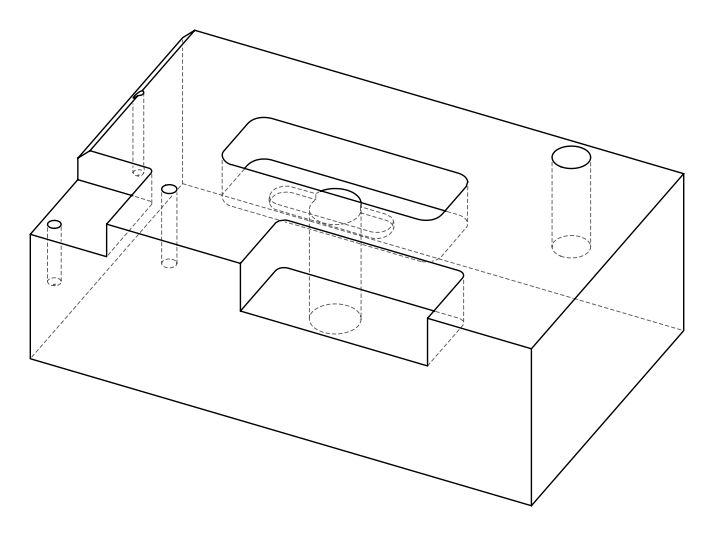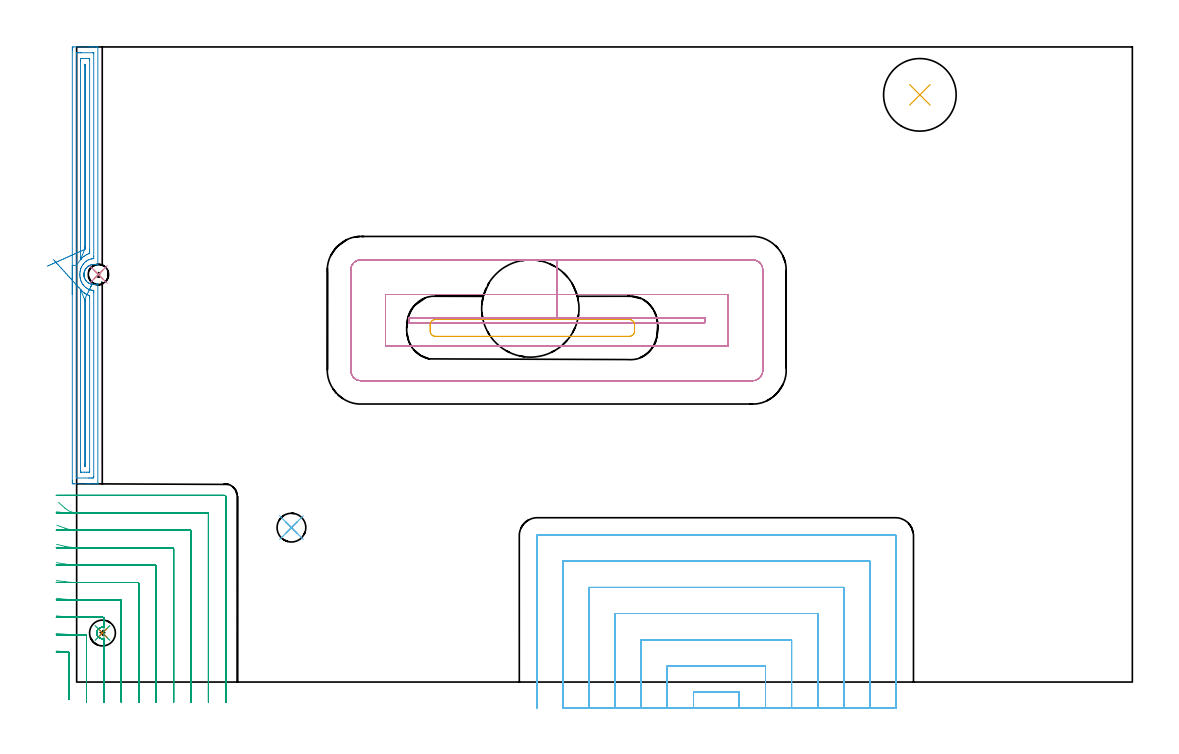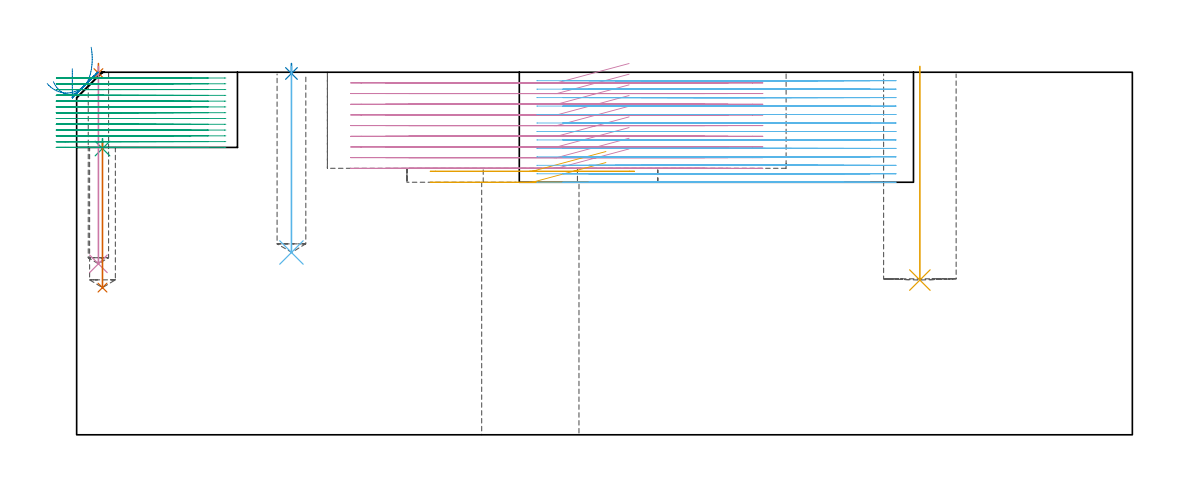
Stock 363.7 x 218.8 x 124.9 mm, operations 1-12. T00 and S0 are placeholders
(PLAN: 13 operations, 9 tool changes, 96.1 min)
(1 SPOT_DRILL | STEP1POCKET | NXT0321_9005460120000 | 0.03 min | 0 mm3)
(2 SPOT_DRILL_1 | STEP1POCKET_2 | NXT0321_9005460120000 | 0.03 min | 1 mm3)
(3 SPOT_DRILL_2 | STEP1POCKET_3 | NXT0321_9005460120000 | 0.03 min | 2809 mm3)
(4 DRILL_BLIND_HOLE_INTO_CENTER | STEP1POCKET | UGT0301_465 | 0.27 min | 2466 mm3)
(5 INDEXABLE_INSERT_DRILL_BLIND_HOLE_FROM_SOLID | STEP1POCKET_1 | NXT0302_021 | 0.3 min | 34972 mm3)
(6 DRILL_BLIND_HOLE_INTO_CENTER_1 | STEP1POCKET_2 | UGT0301_494 | 0.26 min | 4609 mm3)
(7 DRILL_BLIND_HOLE_INTO_CENTER_2 | STEP1POCKET_3 | UGT0301_205 | 0.21 min | 2920 mm3)
(8 AREA_MILL | FG_CHAMFER_SURFACE | UGT0205_001 | 5.01 min | 5982 mm3)
(9 MILL_CORNER_NOTCH_RECTANGULAR | CORNER_NOTCH_RECTANGULAR | NXT0201_009 | Follow Part, ap 2, ae 75% | 22.58 min | 94842 mm3)
(10 MILL_RECTANGULAR_POCKET | POCKET_RECTANGULAR_STRAIGHT | NXT0201_012 | Follow Part, ap 4, ae 75% | 16.46 min | 297991 mm3)
(11 MILL_RECTANGULAR_POCKET_1 | POCKET_RECTANGULAR_STRAIGHT_1 | NXT0201_012 | Follow Part, ap 4, ae 75% | 0.82 min | 8609 mm3)
(12 MILL_SLOT | SLOT_PARTIAL_RECTANGULAR | NXT0201_011 | Follow Part, ap 3, ae 75% | 47.53 min | 290722 mm3)
(13 MILL_THROUGH_HOLE_FROM_SOLID_MATERIAL | STEP1HOLE | UGT0201_018 | Circular | 2.56 min | 78182 mm3)
(TOOL NXT0321_9005460120000 | NC Spot Drill, 142deg, 12mm, Carbide, Uncoated | D12 PA142 FL30 Z2)
(TOOL UGT0301_465 | Carbide Drill 7.0 mm | D7 PA118 FL69 Z2)
(TOOL NXT0302_021 | Index. Insert Drill 25mm [880-D2500L25-05] | D25 PA176 FL125 Z2)
(TOOL UGT0301_494 | Carbide Drill 9.9 mm | D9.9 PA118 FL87 Z2)
(TOOL UGT0301_205 | Twist Drill 8.9 mm | D8.9 PA118 FL78 Z2)
(TOOL UGT0205_001 | Chamfer Mill 20 x 3 x 45 deg. | D20 FL50 Z2)
(TOOL NXT0201_009 | ENDMILL 8mm [2P460-0800-NA 1630] | D8 FL26 Z6)
(TOOL NXT0201_012 | ENDMILL 16mm [2P460-1600-NA 1630] | D16 FL38 Z6)
(TOOL NXT0201_011 | ENDMILL 12mm [2P460-1200-NA 1630] | D12 FL38 Z6)
(TOOL UGT0201_018 | End mill 30 mm | D30 FL50 Z4)
(OP 1 SPOT_DRILL)
G17 G21 G94 G90
T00 M6
G54
G17 G0 G90 X7.5 Y140.4 S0 M3
G43 Z134.9 H0
G94 G81 G98 Z124.599 F250. R127.9
G80
M5
M2
(OP 2 SPOT_DRILL_1)
G17 G21 G94 G90
T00 M6
G54
G17 G0 G90 X74. Y53.2 S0 M3
G43 Z134.9 H0
G94 G81 G98 Z124.474 F250. R127.9
G80
M5
M2
(OP 3 SPOT_DRILL_2)
G17 G21 G94 G90
T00 M6
G54
G17 G0 G90 X8.9 Y16.9 S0 M3
G43 Z134.9 H0
G94 G81 G98 Z98.617 F250. R102.
G80
M5
M2
(OP 4 DRILL_BLIND_HOLE_INTO_CENTER)
G17 G21 G94 G90
T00 M6
G54
G17 G0 G90 X7.5 Y140.4 S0 M3
G43 Z134.9 H0
G94 G81 G98 Z58.9 F250. R126.9
G80
M5
M2
(OP 5 INDEXABLE_INSERT_DRILL_BLIND_HOLE_FROM_SOLID)
G17 G21 G94 G90
T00 M6
G54
G17 G0 G90 X290.5 Y202.3 S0 M3
G43 Z134.9 H1
G94 G81 G98 Z53.3 F250. R126.9
G80
M5
M2
(OP 6 DRILL_BLIND_HOLE_INTO_CENTER_1)
G17 G21 G94 G90
T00 M6
G54
G17 G0 G90 X74. Y53.2 S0 M3
G43 Z134.9 H0
G94 G81 G98 Z62.8 F250. R126.9
G80
M5
M2
(OP 7 DRILL_BLIND_HOLE_INTO_CENTER_2)
G17 G21 G94 G90
T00 M6
G54
G17 G0 G90 X8.9 Y16.9 S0 M3
G43 Z134.9 H0
G94 G81 G98 Z50.7 F250. R101.
G80
M5
M2
(OP 8 AREA_MILL)
G17 G21 G94 G90
T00 M6
G54
G17 G0 G90 X-1.5 Y133.55 S1061 M3
G43 Z134.9 H0
Z126.1
G94 G1 Y133.588 Z125.228 F250.
Y133.702 Z124.363
Y133.891 Z123.512
Y134.153 Z122.68
Y134.487 Z121.874
Y134.89 Z121.1
Y135.358 Z120.364
Y135.89 Z119.672
Y136.479 Z119.029
Y137.122 Z118.44
Y137.814 Z117.908
Y138.55 Z117.44
Y139.324 Z117.037
Y140.13 Z116.703
Y140.962 Z116.441
Y141.814 Z116.252
Y142.678 Z116.138
Y143.55 Z116.1
Y217.727
X-1.499 Y218.177 Z116.101
X-1.495 Y218.616 Z116.103
X-1.492 Y218.79 Z116.106
X-1.062 Y218.8 Z116.535
X4.221 Z121.815
X4.753 Z122.35
X5.101 Z122.697
X5.634 Z123.23
X5.982 Z123.577
X6.677 Z124.277
X6.954 Z124.554
X7.301 Y218.797 Z124.891
X7.3 Y218.623 Z124.9
Y143.997
X7.294 Y143.663 Z124.892
X7.078 Y143.725 Z124.677
X6.782 Y143.807 Z124.381
X6.588 Y143.843 Z124.187
X6.151 Y143.884 Z123.751
X5.713 Y143.877 Z123.312
X5.422 Y143.834 Z123.021
X5.271 Y143.812 Z122.871
X5.101 Y143.763 Z122.701
X4.837 Y143.689 Z122.437
X4.577 Y143.575 Z122.177
X4.389 Y143.493 Z121.988
X4.221 Y143.391 Z121.819
X3.963 Y143.236 Z121.562
X3.781 Y143.104 Z121.381
X3.78 Y143.103 Z121.38
X3.588 Y142.929 Z121.188
X3.408 Y142.744 Z121.008
X3.243 Y142.546 Z120.842
X3.088 Y142.336 Z120.687
X3.009 Y142.211 Z120.608
X2.892 Y141.996 Z120.492
X2.856 Y141.919 Z120.455
X2.79 Y141.776 Z120.387
X2.703 Y141.55 Z120.3
X2.631 Y141.318 Z120.226
X2.578 Y141.098 Z120.173
X2.544 Y140.875 Z120.137
Y140.869
X2.533 Y140.751 Z120.13
X2.53 Y140.691 Z120.124
X2.522 Y140.577 Z120.114
X2.515 Y140.48 Z120.109
X2.511 Y140.426 Z120.104
X2.532 Y140.08 Z120.123
X2.536 Y139.977 Z120.133
X2.547 Y139.911 Z120.141
X2.561 Y139.794 Z120.16
X2.567 Y139.754 Z120.166
X2.57 Y139.739 Z120.169
X2.59 Y139.656 Z120.185
X2.596 Y139.626 Z120.193
X2.618 Y139.533 Z120.212
X2.619 Y139.528 Z120.213
X2.646 Y139.436 Z120.241
X2.684 Y139.302 Z120.282
X2.767 Y139.076 Z120.365
X2.786 Y139.031 Z120.386
X2.865 Y138.855 Z120.464
X2.979 Y138.64 Z120.577
X3.088 Y138.464 Z120.687
X3.146 Y138.385 Z120.746
X3.231 Y138.269 Z120.83
X3.385 Y138.088 Z120.984
X3.723 Y137.747 Z121.322
X3.84 Y137.65 Z121.439
X3.963 Y137.562 Z121.562
X4.221 Y137.408 Z121.818
X4.389 Y137.307 Z121.988
X4.419 Y137.294 Z122.018
X4.838 Y137.111 Z122.437
X5.101 Y137.037 Z122.7
X5.271 Y136.988 Z122.871
X5.713 Y136.923 Z123.312
X6.151 Y136.916 Z123.751
X6.588 Y136.962 Z124.187
X6.862 Y137.023 Z124.46
X6.964 Y137.045 Z124.562
X7.154 Y137.104 Z124.752
X7.294 Y137.145 Z124.892
X7.3 Y136.847 Z124.9
Y68.473
X7.305 Y68.309 Z124.895
X7.301 Y68.306 Z124.892
X6.954 Y68.3 Z124.554
X6.677 Z124.276
X5.982 Z123.577
X4.754 Z122.35
X4.221 Z121.815
X3.607 Z121.202
X-0.796 Z116.802
X-1.062 Y68.302 Z116.535
X-1.285 Y68.305 Z116.312
X-1.492 Y68.31 Z116.106
X-1.495 Y68.484 Z116.103
X-1.499 Y68.923 Z116.101
X-1.5 Y69.368 Z116.1
Y143.55
X-0.086 Z117.514
X-0.085 Y216.291 Z117.515
X-0.084 Y216.389 Z117.516
X-0.079 Y216.778 Z117.521
X0.301 Y216.793 Z117.901
X0.699 Y216.798 Z118.299
X1.175 Y216.8 Z118.775
X1.579 Z119.179
X5.577 Z123.177
X5.793 Y216.799 Z123.393
X5.825 Y216.797 Z123.425
X5.859 Y216.792 Z123.459
X5.879 Y216.787 Z123.479
X5.88 Y216.761 Z123.48
X5.885 Y216.487 Z123.485
Y146.678
X5.879 Y145.889 Z123.479
X5.506 Y145.847 Z123.106
X5.101 Y145.796 Z122.701
X5.091 Y145.795 Z122.691
X5.04 Y145.784 Z122.64
X4.415 Y145.587 Z122.015
X4.221 Y145.502 Z121.821
X3.81 Y145.308 Z121.41
X3.34 Y145.021 Z120.94
X3.262 Y144.97 Z120.862
X3.155 Y144.891 Z120.755
X2.784 Y144.562 Z120.384
X2.46 Y144.216 Z120.06
X2.359 Y144.099 Z119.959
X2.279 Y143.997 Z119.879
X1.988 Y143.582 Z119.588
X1.72 Y143.103 Z119.32
X1.691 Y143.046 Z119.291
X1.579 Y142.795 Z119.179
X1.42 Y142.372 Z119.02
X1.368 Y142.209 Z118.968
X1.228 Y141.672 Z118.828
X1.168 Y141.316 Z118.768
X1.126 Y140.882 Z118.726
X1.1 Y140.422 Z118.7
X1.121 Y139.994 Z118.721
X1.163 Y139.528 Z118.763
X1.199 Y139.28 Z118.799
X1.269 Y138.949 Z118.869
X1.355 Y138.634 Z118.955
X1.408 Y138.459 Z119.008
X1.579 Y138. Z119.179
X1.656 Y137.819 Z119.256
X1.67 Y137.787 Z119.27
X1.693 Y137.741 Z119.293
X1.82 Y137.496 Z119.42
X2.108 Y137.035 Z119.708
X2.246 Y136.847 Z119.846
X2.46 Y136.587 Z120.06
X2.766 Y136.268 Z120.366
X3.103 Y135.953 Z120.703
X3.34 Y135.776 Z120.94
X3.788 Y135.499 Z121.388
X4.221 Y135.297 Z121.821
X4.38 Y135.228 Z121.98
X4.524 Y135.171 Z122.124
X4.883 Y135.06 Z122.483
X5.101 Y135.009 Z122.701
X5.164 Y134.995 Z122.764
X5.538 Y134.948 Z123.138
X5.835 Y134.915 Z123.435
X5.874 Y134.911 Z123.474
X5.879 Y134.879 Z123.479
X5.882 Y134.792 Z123.482
X5.884 Y134.616 Z123.484
X5.886 Y134.263 Z123.486
Y134.166
X5.885 Y70.809 Z123.485
X5.884 Y70.711 Z123.484
X5.879 Y70.322 Z123.479
X5.499 Y70.307 Z123.099
X5.101 Y70.302 Z122.701
X4.625 Y70.3 Z122.225
X4.221 Z121.821
X0.223 Z117.823
X0.007 Y70.301 Z117.607
X-0.026 Y70.303 Z117.574
X-0.059 Y70.308 Z117.541
X-0.079 Y70.312 Z117.521
X-0.08 Y70.339 Z117.52
X-0.085 Y70.613 Z117.515
X-0.086 Y143.55 Z117.514
X1.334 Y145.519 Z118.934
X1.333 Y145.547 Z118.933
X1.331 Y145.61 Z118.931
X1.329 Y145.784 Z118.929
X1.328 Y145.929 Z118.928
X1.329 Y213.962 Z118.929
X1.331 Y214.602 Z118.931
X1.333 Y214.728 Z118.933
X1.335 Y214.784 Z118.935
X1.392 Y214.792 Z118.992
X1.579 Y214.796 Z119.179
X2.265 Y214.8 Z119.865
X3.145 Z120.745
X4.026 Z121.626
X4.221 Y214.797 Z121.821
X4.416 Y214.792 Z122.016
X4.465 Y214.79 Z122.065
X4.467 Y214.754 Z122.067
X4.47 Y214.686 Z122.07
X4.471 Y214.602 Z122.071
Y214.347
Y149.105
Y148.466
X4.468 Y147.822 Z122.068
X4.465 Y147.688 Z122.065
X4.461 Y147.665 Z122.061
X4.236 Y147.588 Z121.836
X4.185 Y147.572 Z121.785
X3.594 Y147.314 Z121.194
X3.34 Y147.194 Z120.94
X3.019 Y147.004 Z120.619
X2.513 Y146.678 Z120.113
X2.482 Y146.655 Z120.082
X2.46 Y146.636 Z120.06
X2.013 Y146.238 Z119.613
X1.579 Y145.793 Z119.179
X1.571 Y145.784 Z119.171
X1.467 Y145.662 Z119.067
X1.425 Y145.614 Z119.025
X1.353 Y145.534 Z118.953
X1.334 Y145.519 Z118.934
X2.749 Y149.036 Z120.349
X2.747 Y149.067 Z120.347
X2.744 Y149.359 Z120.344
X2.743 Y149.679 Z120.343
Y149.966
Y212.208
X2.744 Y212.525 Z120.344
X2.747 Y212.687 Z120.347
X2.749 Y212.784 Z120.349
X2.794 Y212.79 Z120.394
X2.9 Y212.792 Z120.5
X3.006 Y212.79 Z120.606
X3.05 Y212.784 Z120.65
X3.053 Y212.686 Z120.653
X3.055 Y212.527 Z120.655
X3.057 Y212.208 Z120.657
Y211.92
Y149.934
X3.056 Y149.648 Z120.656
X3.053 Y149.359 Z120.653
X3.05 Y149.218 Z120.65
X2.769 Y149.045 Z120.369
X2.749 Y149.036 Z120.349
X2.138 Y148.762 Z119.79
X1.485 Y148.469 Z119.291
X0.795 Y148.159 Z118.856
X0.073 Y147.836 Z118.489
X-0.675 Y147.5 Z118.193
X-1.445 Y147.155 Z117.969
X-2.229 Y146.803 Z117.819
X-3.022 Y146.447 Z117.745
X-3.818 Y146.09 Z117.747
X-4.611 Y145.734 Z117.825
X-5.394 Y145.383 Z117.978
X-6.163 Y145.038 Z118.206
X-6.91 Y144.703 Z118.506
X-7.631 Y144.379 Z118.876
X-8.319 Y144.07 Z119.314
X-8.97 Y143.778 Z119.816
X-9.579 Y143.505 Z120.378
X-10.14 Y143.253 Z120.996
G0 X-8.022 Y145.544 Z121.638
G1 X-7.672 Y145.161 Z120.937
X-7.283 Y144.734 Z120.283
X-6.856 Y144.267 Z119.682
X-6.396 Y143.762 Z119.139
X-5.906 Y143.225 Z118.658
X-5.389 Y142.659 Z118.241
X-4.85 Y142.068 Z117.893
X-4.292 Y141.457 Z117.616
X-3.72 Y140.831 Z117.412
X-3.139 Y140.193 Z117.283
X-2.552 Y139.55 Z117.229
X-1.964 Y138.906 Z117.252
X-1.379 Y138.266 Z117.35
X-0.803 Y137.634 Z117.524
X-0.239 Y137.016 Z117.772
X0.308 Y136.417 Z118.091
X0.834 Y135.84 Z118.48
X1.336 Y135.291 Z118.936
X1.36 Y135.264 Z118.96
X1.538 Y135.06 Z119.138
X1.579 Y135.016 Z119.179
X1.995 Y134.592 Z119.595
X2.455 Y134.166 Z120.055
X2.46 Y134.162 Z120.06
X2.473 Y134.152 Z120.073
X2.77 Y133.946 Z120.37
X2.917 Y133.854 Z120.517
X3.119 Y133.733 Z120.719
X3.34 Y133.607 Z120.94
X3.563 Y133.499 Z121.163
X4.054 Y133.272 Z121.654
X4.451 Y133.131 Z122.051
X4.465 Y133.115 Z122.065
X4.467 Y133.022 Z122.067
X4.471 Y132.378 Z122.071
Y132.124
Y73.138
X4.469 Y72.498 Z122.069
X4.467 Y72.372 Z122.067
X4.465 Y72.317 Z122.065
X4.408 Y72.308 Z122.008
X4.221 Y72.304 Z121.821
X3.535 Y72.3 Z121.135
X2.655 Z120.255
X1.774 Z119.374
X1.579 Y72.303 Z119.179
X1.384 Y72.308 Z118.984
X1.335 Y72.31 Z118.935
X1.333 Y72.346 Z118.933
X1.33 Y72.413 Z118.93
X1.329 Y72.498 Z118.929
X1.328 Y72.753 Z118.928
X1.329 Y135.218 Z118.929
X1.33 Y135.25 Z118.93
X1.336 Y135.291 Z118.936
X2.75 Y131.766 Z120.35
X2.758 Y131.765 Z120.358
X2.899 Y131.693 Z120.499
X3.035 Y131.621 Z120.635
X3.05 Y131.485 Z120.65
X3.054 Y131.165 Z120.654
X3.056 Y130.879 Z120.656
X3.057 Y74.86 Z120.657
X3.056 Y74.574 Z120.656
X3.053 Y74.414 Z120.653
X3.05 Y74.316 Z120.65
X3.006 Y74.31 Z120.606
X2.9 Y74.308 Z120.5
X2.794 Y74.31 Z120.394
X2.749 Y74.316 Z120.349
X2.747 Y74.413 Z120.347
X2.745 Y74.573 Z120.345
X2.743 Y74.892 Z120.343
Y75.179
Y131.644
X2.745 Y131.724 Z120.345
X2.748 Y131.762 Z120.348
X2.75 Y131.766 Z120.35
X3.09 Y132.473 Z120.731
X3.414 Y133.147 Z121.18
X3.72 Y133.784 Z121.692
X4.006 Y134.378 Z122.263
X4.269 Y134.924 Z122.89
X4.507 Y135.42 Z123.568
X4.719 Y135.86 Z124.29
X4.903 Y136.242 Z125.053
X5.057 Y136.563 Z125.849
X5.181 Y136.82 Z126.674
X5.273 Y137.011 Z127.52
X5.332 Y137.135 Z128.382
X5.359 Y137.19 Z129.252
X5.353 Y137.178 Z130.124
X5.314 Y137.096 Z130.992
X5.242 Y136.947 Z131.848
X5.138 Y136.731 Z132.687
X5.003 Y136.45 Z133.502
G0 Z134.9
M5
M2
(OP 9 MILL_CORNER_NOTCH_RECTANGULAR)
G17 G21 G94 G90
T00 M6
G54
G17 G0 G90 X-2.6 Y-6.04 S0 M3
G43 Z134.906 H1
Z122.913
G94 G1 Y-3.04 F250.
Y9.99 F500.
G3 X-2.973 Y10.385 R0.4
G2 X-4. Y10.452 R54.
G1 X-6.992 Y10.678 F250.
G0 Z134.906
X3.4 Y-7.
Z122.913
G1 Y-4.
Y15.904 F500.
G3 X3.004 Y16.3 R0.4
G1 X0.055
G2 X-4. Y16.472 R48.
G1 X-6.989 Y16.725 F250.
G0 Z134.906
X9.4 Y-7.
Z122.913
G1 Y-4.
Y14.977 F500.
G2 X8.025 Y15.105 R2.054
X6.909 Y16.811 R2.042
X9.29 Y18.854 R1.994
G1 X9.4 Y18.824
Y21.904
G3 X9.004 Y22.3 R0.4
G1 X0.055
G2 X-4. Y22.496 R42.
G1 X-6.986 Y22.786 F250.
G0 Z134.906
X15.4 Y-7.
Z122.913
G1 Y-4.
Y27.903 F500.
G3 X15.003 Y28.3 R0.4
G1 X0.055
G2 X-4. Y28.529 R36.
G1 X-6.981 Y28.867 F250.
G0 Z134.906
X21.4 Y-7.
Z122.913
G1 Y-4.
Y33.903 F500.
G3 X21.003 Y34.3 R0.4
G1 X0.055
G2 X-4. Y34.575 R30.
G1 X-6.972 Y34.981 F250.
G0 Z134.906
X27.4 Y-7.
Z122.913
G1 Y-4.
Y39.903 F500.
G3 X27.003 Y40.3 R0.4
G1 X0.055
G2 X-4. Y40.645 R24.
G1 X-6.957 Y41.152 F250.
G0 Z134.906
X33.4 Y-7.
Z122.913
G1 Y-4.
Y45.903 F500.
G3 X33.003 Y46.3 R0.4
G1 X0.055
G2 X-4. Y46.763 R18.
G1 X-6.923 Y47.438 F250.
G0 Z134.906
X39.4 Y-7.
Z122.913
G1 Y-4.
Y51.903 F500.
G3 X39.003 Y52.3 R0.4
G1 X0.055
G2 X-4. Y53.006 R12.
G1 X-6.824 Y54.02 F250.
G0 Z134.906
X45.4 Y-7.
Z122.913
G1 Y-4.
Y57.903 F500.
G3 X45.003 Y58.3 R0.4
G1 X0.055
G2 X-4. Y59.878 R6.
G1 X-6.211 Y61.905 F250.
G0 Z134.906
X51.4 Y-7.
Z122.913
G1 Y-4.
Y63.8 F500.
G3 X50.9 Y64.3 R0.5
G1 X0.055
X-2.945 F250.
G0 Z134.906
X-2.6 Y-6.04
Z120.921
G1 Y-3.04
Y9.904 F500.
G3 X-2.996 Y10.3 R0.4
G2 X-4. Y10.302 R54.
G1 X-7. Y10.337 F250.
G0 Z134.906
X3.4 Y-7.
Z120.921
G1 Y-4.
Y15.904 F500.
G3 X3.004 Y16.3 R0.4
G1 X-3.381
G2 X-4. Y16.304 R48.
G1 X-7. Y16.343 F250.
G0 Z134.906
X9.4 Y-7.
Z120.921
G1 Y-4.
Y14.977 F500.
G2 X8.025 Y15.105 R2.054
X6.909 Y16.811 R2.042
X9.29 Y18.854 R1.994
G1 X9.4 Y18.824
Y21.904
G3 X9.004 Y22.3 R0.4
G1 X-3.381
G2 X-4. Y22.305 R42.
G1 X-7. Y22.349 F250.
G0 Z134.906
X15.4 Y-7.
Z120.921
G1 Y-4.
Y27.903 F500.
G3 X15.003 Y28.3 R0.4
G1 X-3.381
G2 X-4. Y28.305 R36.
G1 X-7. Y28.357 F250.
G0 Z134.906
X21.4 Y-7.
Z120.921
G1 Y-4.
Y33.903 F500.
G3 X21.003 Y34.3 R0.4
G1 X-3.381
G2 X-4. Y34.306 R30.
G1 X-6.999 Y34.368 F250.
G0 Z134.906
X27.4 Y-7.
Z120.921
G1 Y-4.
Y39.903 F500.
G3 X27.003 Y40.3 R0.4
G1 X-3.381
G2 X-4. Y40.308 R24.
G1 X-6.999 Y40.385 F250.
G0 Z134.906
X33.4 Y-7.
Z120.921
G1 Y-4.
Y45.903 F500.
G3 X33.003 Y46.3 R0.4
G1 X-3.381
G2 X-4. Y46.311 R18.
G1 X-6.998 Y46.414 F250.
G0 Z134.906
X39.4 Y-7.
Z120.921
G1 Y-4.
Y51.903 F500.
G3 X39.003 Y52.3 R0.4
G1 X-3.381
G2 X-4. Y52.316 R12.
G1 X-6.996 Y52.471 F250.
G0 Z134.906
X45.4 Y-7.
Z120.921
G1 Y-4.
Y57.903 F500.
G3 X45.003 Y58.3 R0.4
G1 X-3.381
G2 X-4. Y58.332 R6.
G1 X-6.984 Y58.641 F250.
G0 Z134.906
X51.4 Y-7.
Z120.921
G1 Y-4.
Y63.8 F500.
G3 X50.9 Y64.3 R0.5
G1 X-3.381
X-6.381 F250.
G0 Z134.906
X-2.6 Y-6.04
Z118.928
G1 Y-3.04
Y9.904 F500.
G3 X-2.996 Y10.3 R0.4
G1 X-4.
X-7. F250.
G0 Z134.906
X3.4 Y-7.
Z118.928
G1 Y-4.
Y15.904 F500.
G3 X3.004 Y16.3 R0.4
G1 X-4.
X-7. F250.
G0 Z134.906
X9.4 Y-7.
Z118.928
G1 Y-4.
Y14.977 F500.
G2 X8.025 Y15.105 R2.056
X6.909 Y16.811 R2.042
X9.29 Y18.854 R1.995
G1 X9.4 Y18.824
Y21.904
G3 X9.004 Y22.3 R0.4
G1 X-4.
X-7. F250.
G0 Z134.906
X15.4 Y-7.
Z118.928
G1 Y-4.
Y27.903 F500.
G3 X15.003 Y28.3 R0.4
G1 X-4.
X-7. F250.
G0 Z134.906
X21.4 Y-7.
Z118.928
G1 Y-4.
Y33.903 F500.
G3 X21.003 Y34.3 R0.4
G1 X-4.
X-7. F250.
G0 Z134.906
X27.4 Y-7.
Z118.928
G1 Y-4.
Y39.903 F500.
G3 X27.003 Y40.3 R0.4
G1 X-4.
X-7. F250.
G0 Z134.906
X33.4 Y-7.
Z118.928
G1 Y-4.
Y45.903 F500.
G3 X33.003 Y46.3 R0.4
G1 X-4.
X-7. F250.
G0 Z134.906
X39.4 Y-7.
Z118.928
G1 Y-4.
Y51.903 F500.
G3 X39.003 Y52.3 R0.4
G1 X-4.
X-7. F250.
G0 Z134.906
X45.4 Y-7.
Z118.928
G1 Y-4.
Y57.903 F500.
G3 X45.003 Y58.3 R0.4
G1 X39.003
X-4.
X-7. Y58.301 F250.
G0 Z134.906
X51.4 Y-7.
Z118.928
G1 Y-4.
Y63.8 F500.
G3 X50.9 Y64.3 R0.5
G1 X-3.999
X-6.999 F250.
G0 Z134.906
X-2.6 Y-6.04
Z116.935
G1 Y-3.04
Y9.904 F500.
G3 X-2.996 Y10.3 R0.4
G1 X-4.
X-7. F250.
G0 Z134.906
X3.4 Y-7.
Z116.935
G1 Y-4.
Y15.904 F500.
G3 X3.004 Y16.3 R0.4
G1 X-4.
X-7. F250.
G0 Z134.906
X9.4 Y-7.
Z116.935
G1 Y-4.
Y14.977 F500.
G2 X8.114 Y15.066 R2.056
G1 X8.025 Y15.105
G2 X6.909 Y16.811 R2.043
X9.243 Y18.862 R1.995
G1 X9.29 Y18.854
X9.4 Y18.824
Y21.904
G3 X9.004 Y22.3 R0.4
G1 X-4.
X-7. F250.
G0 Z134.906
X15.4 Y-7.
Z116.935
G1 Y-4.
Y27.903 F500.
G3 X15.003 Y28.3 R0.4
G1 X-4.
X-7. F250.
G0 Z134.906
X21.4 Y-7.
Z116.935
G1 Y-4.
Y33.903 F500.
G3 X21.003 Y34.3 R0.4
G1 X-4.
X-7. F250.
G0 Z134.906
X27.4 Y-7.
Z116.935
G1 Y-4.
Y39.903 F500.
G3 X27.003 Y40.3 R0.4
G1 X-4.
X-7. F250.
G0 Z134.906
X33.4 Y-7.
Z116.935
G1 Y-4.
Y45.903 F500.
G3 X33.003 Y46.3 R0.4
G1 X-4.
X-7. F250.
G0 Z134.906
X39.4 Y-7.
Z116.935
G1 Y-4.
Y51.903 F500.
G3 X39.003 Y52.3 R0.4
G1 X-4.
X-7. F250.
G0 Z134.906
X45.4 Y-7.
Z116.935
G1 Y-4.
Y57.903 F500.
G3 X45.003 Y58.3 R0.4
G1 X-4.
X-7. F250.
G0 Z134.906
X51.4 Y-7.
Z116.935
G1 Y-4.
Y63.8 F500.
G3 X50.9 Y64.3 R0.5
G1 X-4.
X-7. F250.
G0 Z134.906
X-2.6 Y-6.04
Z114.942
G1 Y-3.04
Y9.904 F500.
G3 X-2.996 Y10.3 R0.4
G1 X-4.
X-7. F250.
G0 Z134.906
X3.4 Y-7.
Z114.942
G1 Y-4.
Y15.904 F500.
G3 X3.004 Y16.3 R0.4
G1 X-4.
X-7. F250.
G0 Z134.906
X9.4 Y-7.
Z114.942
G1 Y-4.
Y14.977 F500.
G2 X8.025 Y15.105 R2.055
X6.909 Y16.811 R2.043
X7.015 Y17.544 R1.994
X9.29 Y18.854 R1.994
G1 X9.4 Y18.824
Y21.904
G3 X9.004 Y22.3 R0.4
G1 X-4.
X-7. F250.
G0 Z134.906
X15.4 Y-7.
Z114.942
G1 Y-4.
Y27.903 F500.
G3 X15.003 Y28.3 R0.4
G1 X-4.
X-7. F250.
G0 Z134.906
X21.4 Y-7.
Z114.942
G1 Y-4.
Y33.903 F500.
G3 X21.003 Y34.3 R0.4
G1 X-4.
X-7. F250.
G0 Z134.906
X27.4 Y-7.
Z114.942
G1 Y-4.
Y39.903 F500.
G3 X27.003 Y40.3 R0.4
G1 X-4.
X-7. F250.
G0 Z134.906
X33.4 Y-7.
Z114.942
G1 Y-4.
Y45.903 F500.
G3 X33.003 Y46.3 R0.4
G1 X-4.
X-7. F250.
G0 Z134.906
X39.4 Y-7.
Z114.942
G1 Y-4.
Y51.903 F500.
G3 X39.003 Y52.3 R0.4
G1 X-4.
X-7. F250.
G0 Z134.906
X45.4 Y-7.
Z114.942
G1 Y-4.
Y57.903 F500.
G3 X45.003 Y58.3 R0.4
G1 X-4.
X-7. F250.
G0 Z134.906
X51.4 Y-7.
Z114.942
G1 Y-4.
Y63.8 F500.
G3 X50.9 Y64.3 R0.5
G1 X-4.
X-7. F250.
G0 Z134.906
X-2.6 Y-6.04
Z112.949
G1 Y-3.04
Y9.904 F500.
G3 X-2.996 Y10.3 R0.4
G1 X-4.
X-7. F250.
G0 Z134.906
X3.4 Y-7.
Z112.949
G1 Y-4.
Y15.904 F500.
G3 X3.004 Y16.3 R0.4
G1 X-4.
X-7. F250.
G0 Z134.906
X9.4 Y-7.
Z112.949
G1 Y-4.
Y14.977 F500.
G2 X8.025 Y15.105 R2.054
X6.909 Y16.811 R2.042
X9.29 Y18.854 R1.994
G1 X9.4 Y18.824
Y21.904
G3 X9.004 Y22.3 R0.4
G1 X-4.
X-7. F250.
G0 Z134.906
X15.4 Y-7.
Z112.949
G1 Y-4.
Y27.903 F500.
G3 X15.003 Y28.3 R0.4
G1 X-4.
X-7. F250.
G0 Z134.906
X21.4 Y-7.
Z112.949
G1 Y-4.
Y33.903 F500.
G3 X21.003 Y34.3 R0.4
G1 X-4.
X-7. F250.
G0 Z134.906
X27.4 Y-7.
Z112.949
G1 Y-4.
Y39.903 F500.
G3 X27.003 Y40.3 R0.4
G1 X-4.
X-7. F250.
G0 Z134.906
X33.4 Y-7.
Z112.949
G1 Y-4.
Y45.903 F500.
G3 X33.003 Y46.3 R0.4
G1 X-4.
X-7. F250.
G0 Z134.906
X39.4 Y-7.
Z112.949
G1 Y-4.
Y51.903 F500.
G3 X39.003 Y52.3 R0.4
G1 X-4.
X-7. F250.
G0 Z134.906
X45.4 Y-7.
Z112.949
G1 Y-4.
Y57.903 F500.
G3 X45.003 Y58.3 R0.4
G1 X-4.
X-7. F250.
G0 Z134.906
X51.4 Y-7.
Z112.949
G1 Y-4.
Y63.8 F500.
G3 X50.9 Y64.3 R0.5
G1 X-4.
X-7. F250.
G0 Z134.906
X-2.6 Y-6.04
Z110.957
G1 Y-3.04
Y9.904 F500.
G3 X-2.996 Y10.3 R0.4
G1 X-4.
X-7. F250.
G0 Z134.906
X3.4 Y-7.
Z110.957
G1 Y-4.
Y15.904 F500.
G3 X3.004 Y16.3 R0.4
G1 X-4.
X-7. F250.
G0 Z134.906
X9.4 Y-7.
Z110.957
G1 Y-4.
Y14.977 F500.
G2 X8.025 Y15.105 R2.054
X6.909 Y16.811 R2.042
X9.29 Y18.854 R1.994
G1 X9.4 Y18.824
Y21.904
G3 X9.004 Y22.3 R0.4
G1 X-4.
X-7. F250.
G0 Z134.906
X15.4 Y-7.
Z110.957
G1 Y-4.
Y27.903 F500.
G3 X15.003 Y28.3 R0.4
G1 X-4.
X-7. F250.
G0 Z134.906
X21.4 Y-7.
Z110.957
G1 Y-4.
Y33.903 F500.
G3 X21.003 Y34.3 R0.4
G1 X-4.
X-7. F250.
G0 Z134.906
X27.4 Y-7.
Z110.957
G1 Y-4.
Y39.903 F500.
G3 X27.003 Y40.3 R0.4
G1 X-4.
X-7. F250.
G0 Z134.906
X33.4 Y-7.
Z110.957
G1 Y-4.
Y45.903 F500.
G3 X33.003 Y46.3 R0.4
G1 X-4.
X-7. F250.
G0 Z134.906
X39.4 Y-7.
Z110.957
G1 Y-4.
Y51.903 F500.
G3 X39.003 Y52.3 R0.4
G1 X-4.
X-7. F250.
G0 Z134.906
X45.4 Y-7.
Z110.957
G1 Y-4.
Y57.903 F500.
G3 X45.003 Y58.3 R0.4
G1 X-4.
X-7. F250.
G0 Z134.906
X51.4 Y-7.
Z110.957
G1 Y-4.
Y63.8 F500.
G3 X50.9 Y64.3 R0.5
G1 X-4.
X-7. F250.
G0 Z134.906
X-2.6 Y-6.04
Z108.964
G1 Y-3.04
Y9.904 F500.
G3 X-2.996 Y10.3 R0.4
G1 X-4.
X-7. F250.
G0 Z134.906
X3.4 Y-7.
Z108.964
G1 Y-4.
Y15.904 F500.
G3 X3.004 Y16.3 R0.4
G1 X-4.
X-7. F250.
G0 Z134.906
X9.4 Y-7.
Z108.964
G1 Y-4.
Y14.977 F500.
G2 X8.025 Y15.105 R2.054
X6.909 Y16.811 R2.042
X9.29 Y18.854 R1.994
G1 X9.4 Y18.824
Y21.904
G3 X9.004 Y22.3 R0.4
G1 X-4.
X-7. F250.
G0 Z134.906
X15.4 Y-7.
Z108.964
G1 Y-4.
Y27.903 F500.
G3 X15.003 Y28.3 R0.4
G1 X-4.
X-7. F250.
G0 Z134.906
X21.4 Y-7.
Z108.964
G1 Y-4.
Y33.903 F500.
G3 X21.003 Y34.3 R0.4
G1 X-4.
X-7. F250.
G0 Z134.906
X27.4 Y-7.
Z108.964
G1 Y-4.
Y39.903 F500.
G3 X27.003 Y40.3 R0.4
G1 X-4.
X-7. F250.
G0 Z134.906
X33.4 Y-7.
Z108.964
G1 Y-4.
Y45.903 F500.
G3 X33.003 Y46.3 R0.4
G1 X-4.
X-7. F250.
G0 Z134.906
X39.4 Y-7.
Z108.964
G1 Y-4.
Y51.903 F500.
G3 X39.003 Y52.3 R0.4
G1 X-4.
X-7. F250.
G0 Z134.906
X45.4 Y-7.
Z108.964
G1 Y-4.
Y57.903 F500.
G3 X45.003 Y58.3 R0.4
G1 X-4.
X-7. F250.
G0 Z134.906
X51.4 Y-7.
Z108.964
G1 Y-4.
Y63.8 F500.
G3 X50.9 Y64.3 R0.5
G1 X-4.
X-7. F250.
G0 Z134.906
X-2.6 Y-6.04
Z106.971
G1 Y-3.04
Y9.904 F500.
G3 X-2.996 Y10.3 R0.4
G1 X-4.
X-7. F250.
G0 Z134.906
X3.4 Y-7.
Z106.971
G1 Y-4.
Y15.904 F500.
G3 X3.004 Y16.3 R0.4
G1 X-4.
X-7. F250.
G0 Z134.906
X9.4 Y-7.
Z106.971
G1 Y-4.
Y14.977 F500.
G2 X8.025 Y15.105 R2.055
X6.909 Y16.811 R2.042
X9.29 Y18.854 R1.995
G1 X9.4 Y18.824
Y21.904
G3 X9.004 Y22.3 R0.4
G1 X-4.
X-7. F250.
G0 Z134.906
X15.4 Y-7.
Z106.971
G1 Y-4.
Y27.903 F500.
G3 X15.003 Y28.3 R0.4
G1 X-4.
X-7. F250.
G0 Z134.906
X21.4 Y-7.
Z106.971
G1 Y-4.
Y33.903 F500.
G3 X21.003 Y34.3 R0.4
G1 X-4.
X-7. F250.
G0 Z134.906
X27.4 Y-7.
Z106.971
G1 Y-4.
Y39.903 F500.
G3 X27.003 Y40.3 R0.4
G1 X-4.
X-7. F250.
G0 Z134.906
X33.4 Y-7.
Z106.971
G1 Y-4.
Y45.903 F500.
G3 X33.003 Y46.3 R0.4
G1 X-4.
X-7. F250.
G0 Z134.906
X39.4 Y-7.
Z106.971
G1 Y-4.
Y51.903 F500.
G3 X39.003 Y52.3 R0.4
G1 X-4.
X-7. F250.
G0 Z134.906
X45.4 Y-7.
Z106.971
G1 Y-4.
Y57.903 F500.
G3 X45.003 Y58.3 R0.4
G1 X-4.
X-7. F250.
G0 Z134.906
X51.4 Y-7.
Z106.971
G1 Y-4.
Y63.8 F500.
G3 X50.9 Y64.3 R0.5
G1 X-4.
X-7. F250.
G0 Z134.906
X-2.6 Y-6.04
Z104.978
G1 Y-3.04
Y9.904 F500.
G3 X-2.996 Y10.3 R0.4
G1 X-4.
X-7. F250.
G0 Z134.906
X3.4 Y-7.
Z104.978
G1 Y-4.
Y15.904 F500.
G3 X3.004 Y16.3 R0.4
G1 X-4.
X-7. F250.
G0 Z134.906
X9.4 Y-7.
Z104.978
G1 Y-4.
Y14.977 F500.
G2 X8.025 Y15.105 R2.055
X6.909 Y16.811 R2.044
X9.29 Y18.854 R1.995
G1 X9.4 Y18.824
Y21.904
G3 X9.004 Y22.3 R0.4
G1 X-4.
X-7. F250.
G0 Z134.906
X15.4 Y-7.
Z104.978
G1 Y-4.
Y27.903 F500.
G3 X15.003 Y28.3 R0.4
G1 X-4.
X-7. F250.
G0 Z134.906
X21.4 Y-7.
Z104.978
G1 Y-4.
Y33.903 F500.
G3 X21.003 Y34.3 R0.4
G1 X-4.
X-7. F250.
G0 Z134.906
X27.4 Y-7.
Z104.978
G1 Y-4.
Y39.903 F500.
G3 X27.003 Y40.3 R0.4
G1 X-4.
X-7. F250.
G0 Z134.906
X33.4 Y-7.
Z104.978
G1 Y-4.
Y45.903 F500.
G3 X33.003 Y46.3 R0.4
G1 X-4.
X-7. F250.
G0 Z134.906
X39.4 Y-7.
Z104.978
G1 Y-4.
Y51.903 F500.
G3 X39.003 Y52.3 R0.4
G1 X-4.
X-7. F250.
G0 Z134.906
X45.4 Y-7.
Z104.978
G1 Y-4.
Y57.903 F500.
G3 X45.003 Y58.3 R0.4
G1 X-4.
X-7. F250.
G0 Z134.906
X51.4 Y-7.
Z104.978
G1 Y-4.
Y63.8 F500.
G3 X50.9 Y64.3 R0.5
G1 X-4.
X-7. F250.
G0 Z134.906
X-2.6 Y-6.04
Z102.986
G1 Y-3.04
Y9.904 F500.
G3 X-2.996 Y10.3 R0.4
G1 X-4.
X-7. F250.
G0 Z134.906
X3.4 Y-7.
Z102.986
G1 Y-4.
Y15.904 F500.
G3 X3.004 Y16.3 R0.4
G1 X-4.
X-7. F250.
G0 Z134.906
X9.4 Y-7.
Z102.986
G1 Y-4.
Y14.977 F500.
G2 X8.025 Y15.105 R2.054
X6.909 Y16.811 R2.044
X9.29 Y18.854 R1.995
G1 X9.4 Y18.824
Y21.904
G3 X9.004 Y22.3 R0.4
G1 X-4.
X-7. F250.
G0 Z134.906
X15.4 Y-7.
Z102.986
G1 Y-4.
Y27.903 F500.
G3 X15.003 Y28.3 R0.4
G1 X-4.
X-7. F250.
G0 Z134.906
X21.4 Y-7.
Z102.986
G1 Y-4.
Y33.903 F500.
G3 X21.003 Y34.3 R0.4
G1 X-4.
X-7. F250.
G0 Z134.906
X27.4 Y-7.
Z102.986
G1 Y-4.
Y39.903 F500.
G3 X27.003 Y40.3 R0.4
G1 X-4.
X-7. F250.
G0 Z134.906
X33.4 Y-7.
Z102.986
G1 Y-4.
Y45.903 F500.
G3 X33.003 Y46.3 R0.4
G1 X-4.
X-7. F250.
G0 Z134.906
X39.4 Y-7.
Z102.986
G1 Y-4.
Y51.903 F500.
G3 X39.003 Y52.3 R0.4
G1 X-4.
X-7. F250.
G0 Z134.906
X45.4 Y-7.
Z102.986
G1 Y-4.
Y57.903 F500.
G3 X45.003 Y58.3 R0.4
G1 X-4.
X-7. F250.
G0 Z134.906
X51.4 Y-7.
Z102.986
G1 Y-4.
Y63.8 F500.
G3 X50.9 Y64.3 R0.5
G1 X-4.
X-7. F250.
G0 Z134.906
X-2.6 Y-6.04
Z100.993
G1 Y-3.04
Y9.904 F500.
G3 X-2.996 Y10.3 R0.4
G1 X-4.
X-7. F250.
G0 Z134.906
X3.4 Y-7.
Z100.993
G1 Y-4.
Y15.904 F500.
G3 X3.004 Y16.3 R0.4
G1 X-4.
X-7. F250.
G0 Z134.906
X9.4 Y-7.
Z100.993
G1 Y-4.
Y14.977 F500.
G2 X8.025 Y15.105 R2.054
X6.909 Y16.811 R2.042
X9.29 Y18.854 R1.994
G1 X9.4 Y18.824
Y21.904
G3 X9.004 Y22.3 R0.4
G1 X-4.
X-7. F250.
G0 Z134.906
X15.4 Y-7.
Z100.993
G1 Y-4.
Y27.903 F500.
G3 X15.003 Y28.3 R0.4
G1 X-4.
X-7. F250.
G0 Z134.906
X21.4 Y-7.
Z100.993
G1 Y-4.
Y33.903 F500.
G3 X21.003 Y34.3 R0.4
G1 X-4.
X-7. F250.
G0 Z134.906
X27.4 Y-7.
Z100.993
G1 Y-4.
Y39.903 F500.
G3 X27.003 Y40.3 R0.4
G1 X-4.
X-7. F250.
G0 Z134.906
X33.4 Y-7.
Z100.993
G1 Y-4.
Y45.903 F500.
G3 X33.003 Y46.3 R0.4
G1 X-4.
X-7. F250.
G0 Z134.906
X39.4 Y-7.
Z100.993
G1 Y-4.
Y51.903 F500.
G3 X39.003 Y52.3 R0.4
G1 X-4.
X-7. F250.
G0 Z134.906
X45.4 Y-7.
Z100.993
G1 Y-4.
Y57.903 F500.
G3 X45.003 Y58.3 R0.4
G1 X-4.
X-7. F250.
G0 Z134.906
X51.4 Y-7.
Z100.993
G1 Y-4.
Y63.8 F500.
G3 X50.9 Y64.3 R0.5
G1 X-4.
X-7. F250.
G0 Z134.906
X-2.6 Y-6.04
Z99.
G1 Y-3.04
Y9.904 F500.
G3 X-2.996 Y10.3 R0.4
G1 X-4.
X-7. F250.
G0 Z134.906
X3.4 Y-7.
Z99.
G1 Y-4.
Y15.904 F500.
G3 X3.004 Y16.3 R0.4
G1 X-4.
X-7. F250.
G0 Z134.906
X9.4 Y-7.
Z99.
G1 Y-4.
Y21.904 F500.
G3 X9.004 Y22.3 R0.4
G1 X-4.
X-7. F250.
G0 Z134.906
X15.4 Y-7.
Z99.
G1 Y-4.
Y27.903 F500.
G3 X15.003 Y28.3 R0.4
G1 X-4.
X-7. F250.
G0 Z134.906
X21.4 Y-7.
Z99.
G1 Y-4.
Y33.903 F500.
G3 X21.003 Y34.3 R0.4
G1 X-4.
X-7. F250.
G0 Z134.906
X27.4 Y-7.
Z99.
G1 Y-4.
Y39.903 F500.
G3 X27.003 Y40.3 R0.4
G1 X-4.
X-7. F250.
G0 Z134.906
X33.4 Y-7.
Z99.
G1 Y-4.
Y45.903 F500.
G3 X33.003 Y46.3 R0.4
G1 X-4.
X-7. F250.
G0 Z134.906
X39.4 Y-7.
Z99.
G1 Y-4.
Y51.903 F500.
G3 X39.003 Y52.3 R0.4
G1 X-4.
X-7. F250.
G0 Z134.906
X45.4 Y-7.
Z99.
G1 Y-4.
Y57.903 F500.
G3 X45.003 Y58.3 R0.4
G1 X-4.
X-7. F250.
G0 Z134.906
X51.4 Y-7.
Z99.
G1 Y-4.
Y63.8 F500.
G3 X50.9 Y64.3 R0.5
G1 X-4.
X-7. F250.
G0 Z134.906
M5
M2
(OP 10 MILL_RECTANGULAR_POCKET)
G17 G21 G94 G90
T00 M6
G54
G17 G0 G90 X190.324 Y125.5 S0 M3
G43 Z134.906 H1
Z127.906
G94 G1 X165.4 Z121.228 F250.
X114.4 F500.
Y123.8
X216.4
Y125.5
X165.4
Y133.5
X106.4
Y115.8
X224.4
Y133.5
X165.4
Y145.5
X98.
G3 X94.4 Y141.9 R3.6
G1 Y107.4
G3 X98. Y103.8 R3.6
G1 X232.8
G3 X236.4 Y107.4 R3.6
G1 Y141.9
G3 X232.8 Y145.5 R3.6
G1 X165.4
X164.4
G0 X190.324 Y125.5 Z124.228
G1 X165.4 Z117.549 F250.
X114.4 F500.
Y123.8
X216.4
Y125.5
X165.4
Y133.5
X106.4
Y115.8
X224.4
Y133.5
X165.4
Y145.5
X98.
G3 X94.4 Y141.9 R3.6
G1 Y107.4
G3 X98. Y103.8 R3.6
G1 X232.8
G3 X236.4 Y107.4 R3.6
G1 Y141.9
G3 X232.8 Y145.5 R3.6
G1 X165.4
X164.4
G0 X190.324 Y125.5 Z120.549
G1 X165.4 Z113.871 F250.
X114.4 F500.
Y123.8
X216.4
Y125.5
X165.4
Y133.5
X106.4
Y115.8
X224.4
Y133.5
X165.4
Y145.5
X98.
G3 X94.4 Y141.9 R3.6
G1 Y107.4
G3 X98. Y103.8 R3.6
G1 X232.8
G3 X236.4 Y107.4 R3.6
G1 Y141.9
G3 X232.8 Y145.5 R3.6
G1 X165.4
X164.4
G0 X190.324 Y125.5 Z116.871
G1 X165.4 Z110.192 F250.
X114.4 F500.
Y123.8
X216.4
Y125.5
X165.4
Y133.5
X106.4
Y115.8
X224.4
Y133.5
X165.4
Y145.5
X98.
G3 X94.4 Y141.9 R3.6
G1 Y107.4
G3 X98. Y103.8 R3.6
G1 X232.8
G3 X236.4 Y107.4 R3.6
G1 Y141.9
G3 X232.8 Y145.5 R3.6
G1 X165.4
X164.4
G0 X190.324 Y125.5 Z113.192
G1 X165.4 Z106.514 F250.
X114.4 F500.
Y123.8
X216.4
Y125.5
X165.4
Y133.5
X106.4
Y115.8
X224.4
Y133.5
X165.4
Y145.5
X98.
G3 X94.4 Y141.9 R3.6
G1 Y107.4
G3 X98. Y103.8 R3.6
G1 X232.8
G3 X236.4 Y107.4 R3.6
G1 Y141.9
G3 X232.8 Y145.5 R3.6
G1 X165.4
X164.4
G0 X190.324 Y125.5 Z109.514
G1 X165.4 Z102.835 F250.
X114.4 F500.
Y123.8
X216.4
Y125.5
X165.4
Y133.5
X106.4
Y115.8
X224.4
Y133.5
X165.4
Y145.5
X98.
G3 X94.4 Y141.9 R3.6
G1 Y107.4
G3 X98. Y103.8 R3.6
G1 X232.8
G3 X236.4 Y107.4 R3.6
G1 Y141.9
G3 X232.8 Y145.5 R3.6
G1 X165.4
X164.4
G0 X190.324 Y125.5 Z105.835
G1 X165.4 Z99.157 F250.
X114.4 F500.
Y123.8
X216.4
Y125.5
X165.4
Y133.5
X106.4
Y115.8
X224.4
Y133.5
X165.4
Y145.5
X98.
G3 X94.4 Y141.9 R3.6
G1 Y107.4
G3 X98. Y103.8 R3.6
G1 X232.8
G3 X236.4 Y107.4 R3.6
G1 Y141.9
G3 X232.8 Y145.5 R3.6
G1 X165.4
X164.4
G0 X190.324 Y125.5 Z102.157
G1 X165.4 Z95.478 F250.
X114.4 F500.
Y123.8
X216.4
Y125.5
X165.4
Y133.5
X106.4
Y115.8
X224.4
Y133.5
X165.4
Y145.5
X98.
G3 X94.4 Y141.9 R3.6
G1 Y107.4
G3 X98. Y103.8 R3.6
G1 X232.8
G3 X236.4 Y107.4 R3.6
G1 Y141.9
G3 X232.8 Y145.5 R3.6
G1 X165.4
X164.4
G0 X190.324 Y125.5 Z98.478
G1 X165.4 Z91.8 F250.
X114.4 F500.
Y123.8
X216.4
Y125.5
X165.4
Y133.5
X106.4
Y115.8
X224.4
Y133.5
X165.4
Y145.5
X98.
G3 X94.4 Y141.9 R3.6
G1 Y107.4
G3 X98. Y103.8 R3.6
G1 X232.8
G3 X236.4 Y107.4 R3.6
G1 Y141.9
G3 X232.8 Y145.5 R3.6
G1 X165.4
X164.4
G0 Z134.906
M5
M2
(OP 11 MILL_RECTANGULAR_POCKET_1)
G17 G21 G94 G90
T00 M6
G54
G17 G0 G90 X182.343 Y124.9 S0 M3
G43 Z134.906 H1
Z97.581
G94 G1 X157. Z90.791 F250.
X123.6 F500.
G3 X121.8 Y123.1 R1.8
G1 Y120.9
G3 X123.6 Y119.1 R1.8
G1 X190.4
G3 X192.2 Y120.9 R1.8
G1 Y123.1
G3 X190.4 Y124.9 R1.8
G1 X157.
X156.
G0 X182.343 Z93.791
G1 X157. Z87. F250.
X123.6 F500.
G3 X121.8 Y123.1 R1.8
G1 Y120.9
G3 X123.6 Y119.1 R1.8
G1 X190.4
G3 X192.2 Y120.9 R1.8
G1 Y123.1
G3 X190.4 Y124.9 R1.8
G1 X157.
X156.
G0 Z134.906
M5
M2
(OP 12 MILL_SLOT)
G17 G21 G94 G90
T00 M6
G54
G17 G0 G90 X228.3 Y-9. S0 M3
G43 Z134.906 H1
Z121.99
G94 G1 Y-6. F250.
Y-3.4 F500.
X212.5
Y-6.
Y-9. F250.
X237.3
Y-6.
Y5.6 F500.
X203.5
Y-6.
Y-9. F250.
X246.3
Y-6.
Y14.6 F500.
X194.5
Y-6.
Y-9. F250.
X255.3
Y-6.
Y23.6 F500.
X185.5
Y-6.
Y-9. F250.
X264.3
Y-6.
Y32.6 F500.
X176.5
Y-6.
Y-9. F250.
X273.3
Y-6.
Y41.6 F500.
X167.5
Y-6.
Y-9. F250.
X282.3
Y-6.
Y50.4 F500.
G3 X282.1 Y50.6 R0.2
G1 X158.7
G3 X158.5 Y50.4 R0.2
G1 Y-6.
Y-9. F250.
G0 X228.3 Z119.074
G1 Y-6.
Y-3.4 F500.
X212.5
Y-6.
Y-9. F250.
X237.3
Y-6.
Y5.6 F500.
X203.5
Y-6.
Y-9. F250.
X246.3
Y-6.
Y14.6 F500.
X194.5
Y-6.
Y-9. F250.
X255.3
Y-6.
Y23.6 F500.
X185.5
Y-6.
Y-9. F250.
X264.3
Y-6.
Y32.6 F500.
X176.5
Y-6.
Y-9. F250.
X273.3
Y-6.
Y41.6 F500.
X167.5
Y-6.
Y-9. F250.
X282.3
Y-6.
Y50.4 F500.
G3 X282.1 Y50.6 R0.2
G1 X158.7
G3 X158.5 Y50.4 R0.2
G1 Y-6.
Y-9. F250.
G0 X228.3 Z116.159
G1 Y-6.
Y-3.4 F500.
X212.5
Y-6.
Y-9. F250.
X237.3
Y-6.
Y5.6 F500.
X203.5
Y-6.
Y-9. F250.
X246.3
Y-6.
Y14.6 F500.
X194.5
Y-6.
Y-9. F250.
X255.3
Y-6.
Y23.6 F500.
X185.5
Y-6.
Y-9. F250.
X264.3
Y-6.
Y32.6 F500.
X176.5
Y-6.
Y-9. F250.
X273.3
Y-6.
Y41.6 F500.
X167.5
Y-6.
Y-9. F250.
X282.3
Y-6.
Y50.4 F500.
G3 X282.1 Y50.6 R0.2
G1 X158.7
G3 X158.5 Y50.4 R0.2
G1 Y-6.
Y-9. F250.
G0 X228.3 Z113.243
G1 Y-6.
Y-3.4 F500.
X212.5
Y-6.
Y-9. F250.
X237.3
Y-6.
Y5.6 F500.
X203.5
Y-6.
Y-9. F250.
X246.3
Y-6.
Y14.6 F500.
X194.5
Y-6.
Y-9. F250.
X255.3
Y-6.
Y23.6 F500.
X185.5
Y-6.
Y-9. F250.
X264.3
Y-6.
Y32.6 F500.
X176.5
Y-6.
Y-9. F250.
X273.3
Y-6.
Y41.6 F500.
X167.5
Y-6.
Y-9. F250.
X282.3
Y-6.
Y50.4 F500.
G3 X282.1 Y50.6 R0.2
G1 X158.7
G3 X158.5 Y50.4 R0.2
G1 Y-6.
Y-9. F250.
G0 X228.3 Z110.327
G1 Y-6.
Y-3.4 F500.
X212.5
Y-6.
Y-9. F250.
X237.3
Y-6.
Y5.6 F500.
X203.5
Y-6.
Y-9. F250.
X246.3
Y-6.
Y14.6 F500.
X194.5
Y-6.
Y-9. F250.
X255.3
Y-6.
Y23.6 F500.
X185.5
Y-6.
Y-9. F250.
X264.3
Y-6.
Y32.6 F500.
X176.5
Y-6.
Y-9. F250.
X273.3
Y-6.
Y41.6 F500.
X167.5
Y-6.
Y-9. F250.
X282.3
Y-6.
Y50.4 F500.
G3 X282.1 Y50.6 R0.2
G1 X158.7
G3 X158.5 Y50.4 R0.2
G1 Y-6.
Y-9. F250.
G0 X228.3 Z107.411
G1 Y-6.
Y-3.4 F500.
X212.5
Y-6.
Y-9. F250.
X237.3
Y-6.
Y5.6 F500.
X203.5
Y-6.
Y-9. F250.
X246.3
Y-6.
Y14.6 F500.
X194.5
Y-6.
Y-9. F250.
X255.3
Y-6.
Y23.6 F500.
X185.5
Y-6.
Y-9. F250.
X264.3
Y-6.
Y32.6 F500.
X176.5
Y-6.
Y-9. F250.
X273.3
Y-6.
Y41.6 F500.
X167.5
Y-6.
Y-9. F250.
X282.3
Y-6.
Y50.4 F500.
G3 X282.1 Y50.6 R0.2
G1 X158.7
G3 X158.5 Y50.4 R0.2
G1 Y-6.
Y-9. F250.
G0 X228.3 Z104.495
G1 Y-6.
Y-3.4 F500.
X212.5
Y-6.
Y-9. F250.
X237.3
Y-6.
Y5.6 F500.
X203.5
Y-6.
Y-9. F250.
X246.3
Y-6.
Y14.6 F500.
X194.5
Y-6.
Y-9. F250.
X255.3
Y-6.
Y23.6 F500.
X185.5
Y-6.
Y-9. F250.
X264.3
Y-6.
Y32.6 F500.
X176.5
Y-6.
Y-9. F250.
X273.3
Y-6.
Y41.6 F500.
X167.5
Y-6.
Y-9. F250.
X282.3
Y-6.
Y50.4 F500.
G3 X282.1 Y50.6 R0.2
G1 X158.7
G3 X158.5 Y50.4 R0.2
G1 Y-6.
Y-9. F250.
G0 X228.3 Z101.579
G1 Y-6.
Y-3.4 F500.
X212.5
Y-6.
Y-9. F250.
X237.3
Y-6.
Y5.6 F500.
X203.5
Y-6.
Y-9. F250.
X246.3
Y-6.
Y14.6 F500.
X194.5
Y-6.
Y-9. F250.
X255.3
Y-6.
Y23.6 F500.
X185.5
Y-6.
Y-9. F250.
X264.3
Y-6.
Y32.6 F500.
X176.5
Y-6.
Y-9. F250.
X273.3
Y-6.
Y41.6 F500.
X167.5
Y-6.
Y-9. F250.
X282.3
Y-6.
Y50.4 F500.
G3 X282.1 Y50.6 R0.2
G1 X158.7
G3 X158.5 Y50.4 R0.2
G1 Y-6.
Y-9. F250.
G0 X228.3 Z98.663
G1 Y-6.
Y-3.4 F500.
X212.5
Y-6.
Y-9. F250.
X237.3
Y-6.
Y5.6 F500.
X203.5
Y-6.
Y-9. F250.
X246.3
Y-6.
Y14.6 F500.
X194.5
Y-6.
Y-9. F250.
X255.3
Y-6.
Y23.6 F500.
X185.5
Y-6.
Y-9. F250.
X264.3
Y-6.
Y32.6 F500.
X176.5
Y-6.
Y-9. F250.
X273.3
Y-6.
Y41.6 F500.
X167.5
Y-6.
Y-9. F250.
X282.3
Y-6.
Y50.4 F500.
G3 X282.1 Y50.6 R0.2
G1 X158.7
G3 X158.5 Y50.4 R0.2
G1 Y-6.
Y-9. F250.
G0 X228.3 Z95.748
G1 Y-6.
Y-3.4 F500.
X212.5
Y-6.
Y-9. F250.
X237.3
Y-6.
Y5.6 F500.
X203.5
Y-6.
Y-9. F250.
X246.3
Y-6.
Y14.6 F500.
X194.5
Y-6.
Y-9. F250.
X255.3
Y-6.
Y23.6 F500.
X185.5
Y-6.
Y-9. F250.
X264.3
Y-6.
Y32.6 F500.
X176.5
Y-6.
Y-9. F250.
X273.3
Y-6.
Y41.6 F500.
X167.5
Y-6.
Y-9. F250.
X282.3
Y-6.
Y50.4 F500.
G3 X282.1 Y50.6 R0.2
G1 X158.7
G3 X158.5 Y50.4 R0.2
G1 Y-6.
Y-9. F250.
G0 X228.3 Z92.832
G1 Y-6.
Y-3.4 F500.
X212.5
Y-6.
Y-9. F250.
X237.3
Y-6.
Y5.6 F500.
X203.5
Y-6.
Y-9. F250.
X246.3
Y-6.
Y14.6 F500.
X194.5
Y-6.
Y-9. F250.
X255.3
Y-6.
Y23.6 F500.
X185.5
Y-6.
Y-9. F250.
X264.3
Y-6.
Y32.6 F500.
X176.5
Y-6.
Y-9. F250.
X273.3
Y-6.
Y41.6 F500.
X167.5
Y-6.
Y-9. F250.
X282.3
Y-6.
Y50.4 F500.
G3 X282.1 Y50.6 R0.2
G1 X158.7
G3 X158.5 Y50.4 R0.2
G1 Y-6.
Y-9. F250.
G0 X228.3 Z89.916
G1 Y-6.
Y-3.4 F500.
X212.5
Y-6.
Y-9. F250.
X237.3
Y-6.
Y5.6 F500.
X203.5
Y-6.
Y-9. F250.
X246.3
Y-6.
Y14.6 F500.
X194.5
Y-6.
Y-9. F250.
X255.3
Y-6.
Y23.6 F500.
X185.5
Y-6.
Y-9. F250.
X264.3
Y-6.
Y32.6 F500.
X176.5
Y-6.
Y-9. F250.
X273.3
Y-6.
Y41.6 F500.
X167.5
Y-6.
Y-9. F250.
X282.3
Y-6.
Y50.4 F500.
G3 X282.1 Y50.6 R0.2
G1 X158.7
G3 X158.5 Y50.4 R0.2
G1 Y-6.
Y-9. F250.
G0 X228.3 Z87.
G1 Y-6.
Y-3.4 F500.
X212.5
Y-6.
Y-9. F250.
X237.3
Y-6.
Y5.6 F500.
X203.5
Y-6.
Y-9. F250.
X246.3
Y-6.
Y14.6 F500.
X194.5
Y-6.
Y-9. F250.
X255.3
Y-6.
Y23.6 F500.
X185.5
Y-6.
Y-9. F250.
X264.3
Y-6.
Y32.6 F500.
X176.5
Y-6.
Y-9. F250.
X273.3
Y-6.
Y41.6 F500.
X167.5
Y-6.
Y-9. F250.
X282.3
Y-6.
Y50.4 F500.
G3 X282.1 Y50.6 R0.2
G1 X158.7
G3 X158.5 Y50.4 R0.2
G1 Y-6.
Y-9. F250.
G0 Z134.906
M5
M2
